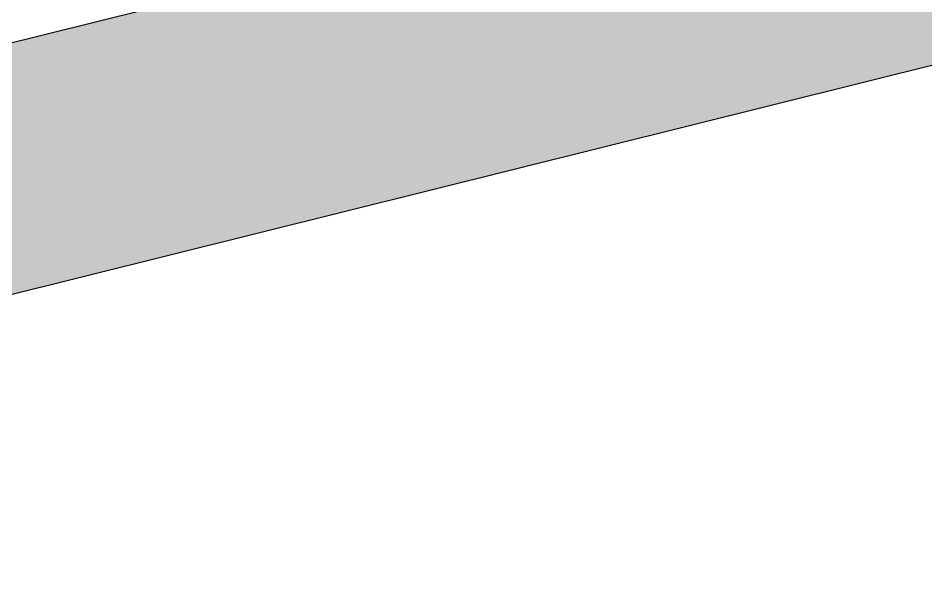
# Model space of a CAD drawing. Header units: inches. Extents: x 122939 to 389145, y 29603 to 574065.
# Drawn here: x 364166 to 365095, y 511147 to 511725 of the extents above; entities that cross this region are included whole.
import ezdxf

# ---------------------------------------------------------------- set-up
doc = ezdxf.new("R2010")
doc.units = ezdxf.units.IN
doc.header["$MEASUREMENT"] = 0
doc.layers.add('A-WALL', color=7, linetype='Continuous')
doc.layers.add('Calliper_wall hatch_CHB', color=8, linetype='Continuous')

msp = doc.modelspace()

# ---------------------------------------------------------------- hatches: boundary and pattern name
at = {"layer": 'Calliper_wall hatch_CHB', "ltscale": 300}
h = msp.add_hatch(dxfattribs=at)
h.set_pattern_fill('AR-CONC', color=256, scale=10, style=0)
h.set_pattern_definition([(63.971423, (252734.533, 457684.53), (71.11917, 11.227812), [7.5, -82.5]), (8.971423, (252734.53, 457684.53), (-31.625426, 69.643965), [6, -66]), (114.42287, (252740.46, 457685.464), (39.493744, 80.871776), [6.37402, -70.11421]), (60.15562, (252729.7, 457703.94), (107.5631, 9.70499), [11.25, -123.75]), (110.60706, (252738.67, 457704.75), (67.1822, 117.09634), [9.56103, -105.17138]), (5.15559, (252729.7, 457703.94), (67.1822, 117.09634), [9, -99]), (34.971423, (252740.616, 457701.5), (67.645578, -24.659192), [7.5, -82.5]), (339.971423, (252740.616, 457701.5), (6.103844, 76.244295), [6, -66]), (85.42287, (252746.25, 457699.444), (73.74942, 51.585102), [6.37402, -70.11421]), (51.471423, (252734.533, 457684.53), (-6.857308, 32.598146), [0, -65.2, 0, -67, 0, -66.25]), (21.471423, (252734.533, 457684.53), (16.006101, 44.62585), [0, -38.2, 0, -63.7, 0, -25.25]), (341.471423, (252712.893, 457679.145), (52.3475577, 10.6997366), [0, -25, 0, -78, 0, -103.5]), (331.471423, (252703.19, 457676.73), (54.17642, 23.794676), [0, -32.5, 0, -51.8, 0, -73.5])])
h.paths.add_polyline_path([(362910.917, 511389.95), (363341.348, 511497.04), (371033.698, 513410.884), (371094.058, 513168.28), (362971.277, 511147.346)])

# ---------------------------------------------------------------- linework, layer by layer
at = {"layer": 'A-WALL'}
for p, q in [((362910.917, 511389.95, 0), (371033.698, 513410.884, 0)), ((362971.277, 511147.346, 0), (371094.058, 513168.28, 0))]:
    msp.add_line(p, q, dxfattribs=at)

doc.saveas('drawing.dxf')
